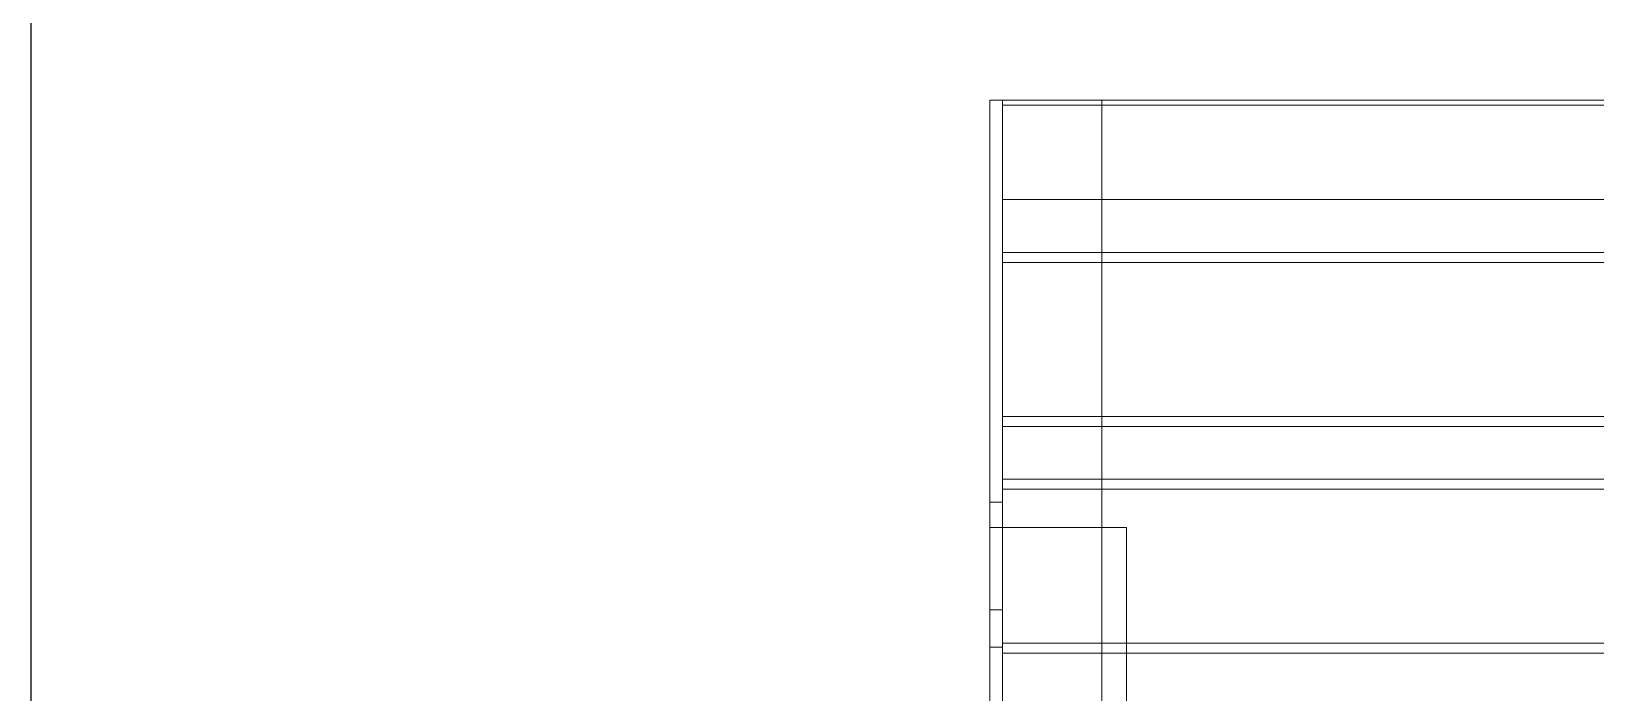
# Model space of a CAD drawing. Header units: millimetres. Extents: x 27531 to 32481, y 14140 to 19587.
# Drawn here: x 27531 to 28149, y 18057 to 18318 of the extents above; entities that cross this region are included whole.
import ezdxf

# ---------------------------------------------------------------- set-up
doc = ezdxf.new("R2010")
doc.units = ezdxf.units.MM
doc.header["$LTSCALE"] = 3
doc.layers.add('Warstwa 1', color=7, linetype='Continuous')

# ---------------------------------------------------------------- blocks, each defined once
blk = doc.blocks.new('vfds')
at = {"layer": 'Warstwa 1', "color": 7, "lineweight": 18}
for points in [[(-15804.96, 35561.61), (-15804.96, 35561.61)], [(-15804.96, 34834.99), (-15804.96, 35561.61)], [(-15800.05, 35561.61), (-15804.96, 35561.61)], [(-15800.05, 34834.99), (-15800.05, 35561.61)], [(-15760.77, 35561.61), (-15800.05, 35561.61)], [(-15800.05, 34834.99), (-15800.05, 35561.61)], [(-15760.77, 35561.61), (-15800.05, 35561.61)], [(-15800.05, 35561.61), (-15800.05, 35561.61)], [(-15800.05, 34834.99), (-15800.05, 35561.61)], [(-15800.05, 35561.61), (-15800.05, 35561.61)], [(-15800.05, 35561.61), (-15800.05, 35561.61)], [(-15800.05, 35522.33), (-15800.05, 35561.61)], [(-15800.05, 35561.61), (-14228.97, 35561.61)], [(-15800.05, 35559.65), (-15800.05, 35522.33)], [(-15800.05, 35559.65), (-14228.97, 35559.65)], [(-15760.77, 34834.99), (-15760.77, 35561.61)], [(-15760.77, 34834.99), (-15760.77, 35561.61)], [(-15760.77, 35561.61), (-15760.77, 35561.61)], [(-15800.05, 35522.33), (-15800.05, 35522.33)], [(-14228.97, 35501.47), (-15800.05, 35501.47)], [(-15800.05, 35432.73), (-15800.05, 35501.47)], [(-15800.05, 35501.47), (-15800.05, 35501.47)], [(-14228.97, 35497.54), (-15800.05, 35497.54)], [(-15800.05, 35497.54), (-15800.05, 35436.66)], [(-14228.97, 35436.66), (-15800.05, 35436.66)], [(-15800.05, 35432.73), (-15800.05, 35432.73)], [(-14228.97, 35432.73), (-15800.05, 35432.73)], [(-15800.05, 35343.13), (-15800.05, 35411.87)], [(-15800.05, 35411.87), (-15800.05, 35411.87)], [(-14228.97, 35411.87), (-15800.05, 35411.87)], [(-15800.05, 35407.94), (-15800.05, 35347.06)], [(-14228.97, 35407.94), (-15800.05, 35407.94)], [(-15804.96, 35392.72), (-15804.96, 35402.76)], [(-15800.05, 35392.72), (-15800.05, 35402.76)], [(-15800.05, 35392.72), (-15804.96, 35392.72)], [(-15804.96, 35002.85), (-15804.96, 35392.72)], [(-15750.95, 35392.72), (-15800.05, 35392.72)], [(-15800.05, 35392.72), (-15800.05, 35392.72)], [(-15750.95, 35392.72), (-15800.05, 35392.72)], [(-15800.05, 34999.95), (-15800.05, 35392.72)], [(-15800.05, 34999.95), (-15800.05, 35392.72)], [(-15800.05, 35002.85), (-15800.05, 35392.72)], [(-15750.95, 34999.95), (-15750.95, 35392.72)], [(-15750.95, 35392.72), (-15750.95, 35392.72)], [(-15750.95, 34999.95), (-15750.95, 35392.72)], [(-15804.96, 35360.21), (-15800.05, 35360.21)], [(-14228.97, 35347.06), (-15800.05, 35347.06)], [(-15804.96, 35345.48), (-15800.05, 35345.48)], [(-15804.96, 35345.48), (-15800.05, 35345.48)], [(-14228.97, 35343.13), (-15800.05, 35343.13)], [(-15800.05, 35343.13), (-15800.05, 35343.13)]]:
    blk.add_lwpolyline(points, dxfattribs=at)
for points, knots in [([(-15804.96, 35561.61), (-15804.96, 35544), (-15804.96, 35526.39), (-15804.96, 35508.78), (-15804.96, 35491.17), (-15804.96, 35473.56), (-15804.96, 35455.95), (-15804.96, 35438.22), (-15804.96, 35420.5), (-15804.96, 35402.76)], [0, 0, 0, 0, 1, 1, 1, 2, 2, 2, 3, 3, 3, 3]), ([(-15800.05, 35561.61), (-15800.05, 35544), (-15800.05, 35526.39), (-15800.05, 35508.78), (-15800.05, 35491.17), (-15800.05, 35473.56), (-15800.05, 35455.95), (-15800.05, 35438.22), (-15800.05, 35420.5), (-15800.05, 35402.76)], [0, 0, 0, 0, 1, 1, 1, 2, 2, 2, 3, 3, 3, 3]), ([(-15800.05, 35561.61), (-15800.05, 35561.6), (-15800.05, 35561.6), (-15800.05, 35561.6), (-15800.05, 35561.59), (-15800.05, 35561.58), (-15800.05, 35561.57), (-15800.05, 35561.56), (-15800.05, 35561.56), (-15800.05, 35561.55), (-15800.05, 35561.53), (-15800.05, 35561.49), (-15800.05, 35561.47), (-15800.05, 35561.41), (-15800.05, 35561.4), (-15800.05, 35561.37), (-15800.05, 35561.3), (-15800.05, 35561.15), (-15800.05, 35561.04), (-15800.05, 35560.81), (-15800.05, 35560.7), (-15800.05, 35560.53), (-15800.05, 35560.29), (-15800.05, 35559.92), (-15800.05, 35559.65)], [0, 0, 0, 0, 1, 1, 1, 2, 2, 2, 3, 3, 3, 4, 4, 4, 5, 5, 5, 6, 6, 6, 7, 7, 7, 8, 8, 8, 8]), ([(-15800.05, 35501.47), (-15800.05, 35501.47), (-15800.05, 35501.38), (-15800.05, 35501.23), (-15800.05, 35501.08), (-15800.05, 35500.85), (-15800.05, 35500.57), (-15800.05, 35500.29), (-15800.05, 35499.96), (-15800.05, 35499.58), (-15800.05, 35499.2), (-15800.05, 35498.81), (-15800.05, 35498.37), (-15800.05, 35498.09), (-15800.05, 35497.83), (-15800.05, 35497.54)], [0, 0, 0, 0, 1, 1, 1, 2, 2, 2, 3, 3, 3, 4, 4, 4, 5, 5, 5, 5]), ([(-15800.05, 35436.66), (-15800.05, 35436.23), (-15800.05, 35435.73), (-15800.05, 35435.32), (-15800.05, 35434.92), (-15800.05, 35434.5), (-15800.05, 35434.16), (-15800.05, 35433.82), (-15800.05, 35433.53), (-15800.05, 35433.3), (-15800.05, 35433.07), (-15800.05, 35432.92), (-15800.05, 35432.82), (-15800.05, 35432.76), (-15800.05, 35432.73), (-15800.05, 35432.73)], [0, 0, 0, 0, 1, 1, 1, 2, 2, 2, 3, 3, 3, 4, 4, 4, 5, 5, 5, 5]), ([(-15800.05, 35411.87), (-15800.05, 35411.87), (-15800.05, 35411.78), (-15800.05, 35411.63), (-15800.05, 35411.48), (-15800.05, 35411.25), (-15800.05, 35410.97), (-15800.05, 35410.69), (-15800.05, 35410.36), (-15800.05, 35409.98), (-15800.05, 35409.6), (-15800.05, 35409.21), (-15800.05, 35408.77), (-15800.05, 35408.49), (-15800.05, 35408.23), (-15800.05, 35407.94)], [0, 0, 0, 0, 1, 1, 1, 2, 2, 2, 3, 3, 3, 4, 4, 4, 5, 5, 5, 5]), ([(-15804.96, 35345.48), (-15804.96, 35346.68), (-15804.96, 35347.96), (-15804.96, 35349.12), (-15804.96, 35350.27), (-15804.96, 35351.47), (-15804.96, 35352.51), (-15804.96, 35353.54), (-15804.96, 35354.58), (-15804.96, 35355.45), (-15804.96, 35356.31), (-15804.96, 35357.12), (-15804.96, 35357.77), (-15804.96, 35358.42), (-15804.96, 35358.96), (-15804.96, 35359.36), (-15804.96, 35359.75), (-15804.96, 35360.01), (-15804.96, 35360.14), (-15804.96, 35360.19), (-15804.96, 35360.21), (-15804.96, 35360.21)], [0, 0, 0, 0, 1, 1, 1, 2, 2, 2, 3, 3, 3, 4, 4, 4, 5, 5, 5, 6, 6, 6, 7, 7, 7, 7]), ([(-15804.96, 35360.21), (-15804.96, 35360.21), (-15804.96, 35360.06), (-15804.96, 35359.75), (-15804.96, 35359.45), (-15804.96, 35359.02), (-15804.96, 35358.43), (-15804.96, 35357.84), (-15804.96, 35357.16), (-15804.96, 35356.33), (-15804.96, 35355.51), (-15804.96, 35354.61), (-15804.96, 35353.61), (-15804.96, 35352.61), (-15804.96, 35351.55), (-15804.96, 35350.43), (-15804.96, 35349.32), (-15804.96, 35348.15), (-15804.96, 35346.98), (-15804.96, 35346.49), (-15804.96, 35345.98), (-15804.96, 35345.48)], [0, 0, 0, 0, 1, 1, 1, 2, 2, 2, 3, 3, 3, 4, 4, 4, 5, 5, 5, 6, 6, 6, 7, 7, 7, 7]), ([(-15800.05, 35345.48), (-15800.05, 35346.68), (-15800.05, 35347.96), (-15800.05, 35349.12), (-15800.05, 35350.27), (-15800.05, 35351.47), (-15800.05, 35352.51), (-15800.05, 35353.54), (-15800.05, 35354.58), (-15800.05, 35355.45), (-15800.05, 35356.31), (-15800.05, 35357.12), (-15800.05, 35357.77), (-15800.05, 35358.42), (-15800.05, 35358.96), (-15800.05, 35359.36), (-15800.05, 35359.75), (-15800.05, 35360.01), (-15800.05, 35360.14), (-15800.05, 35360.19), (-15800.05, 35360.21), (-15800.05, 35360.21)], [0, 0, 0, 0, 1, 1, 1, 2, 2, 2, 3, 3, 3, 4, 4, 4, 5, 5, 5, 6, 6, 6, 7, 7, 7, 7]), ([(-15800.05, 35360.21), (-15800.05, 35360.21), (-15800.05, 35360.06), (-15800.05, 35359.75), (-15800.05, 35359.45), (-15800.05, 35359.02), (-15800.05, 35358.43), (-15800.05, 35357.84), (-15800.05, 35357.16), (-15800.05, 35356.33), (-15800.05, 35355.51), (-15800.05, 35354.61), (-15800.05, 35353.61), (-15800.05, 35352.61), (-15800.05, 35351.55), (-15800.05, 35350.43), (-15800.05, 35349.32), (-15800.05, 35348.15), (-15800.05, 35346.98), (-15800.05, 35346.49), (-15800.05, 35345.98), (-15800.05, 35345.48)], [0, 0, 0, 0, 1, 1, 1, 2, 2, 2, 3, 3, 3, 4, 4, 4, 5, 5, 5, 6, 6, 6, 7, 7, 7, 7]), ([(-15800.05, 35347.06), (-15800.05, 35346.63), (-15800.05, 35346.13), (-15800.05, 35345.72), (-15800.05, 35345.31), (-15800.05, 35344.9), (-15800.05, 35344.56), (-15800.05, 35344.22), (-15800.05, 35343.93), (-15800.05, 35343.7), (-15800.05, 35343.47), (-15800.05, 35343.32), (-15800.05, 35343.22), (-15800.05, 35343.16), (-15800.05, 35343.13), (-15800.05, 35343.13)], [0, 0, 0, 0, 1, 1, 1, 2, 2, 2, 3, 3, 3, 4, 4, 4, 5, 5, 5, 5])]:
    blk.add_open_spline(points, degree=3, knots=knots, dxfattribs=at)
for points in [[(-15804.96, 35561.61), (-15803.32, 35561.61), (-15801.68, 35561.61), (-15800.05, 35561.61)], [(-15800.05, 35561.61), (-15276.36, 35561.61), (-14752.66, 35561.61), (-14228.97, 35561.61)], [(-15800.05, 35522.33), (-15276.36, 35522.33), (-14752.66, 35522.33), (-14228.97, 35522.33)], [(-15800.05, 35522.33), (-15276.36, 35522.33), (-14752.66, 35522.33), (-14228.97, 35522.33)], [(-14228.97, 35501.47), (-14752.66, 35501.47), (-15276.36, 35501.47), (-15800.05, 35501.47)], [(-14228.97, 35432.73), (-14752.66, 35432.73), (-15276.36, 35432.73), (-15800.05, 35432.73)], [(-14228.97, 35411.87), (-14752.66, 35411.87), (-15276.36, 35411.87), (-15800.05, 35411.87)], [(-15804.96, 35402.76), (-15803.32, 35402.76), (-15801.68, 35402.76), (-15800.05, 35402.76)], [(-15804.96, 35345.48), (-15804.96, 35306.21), (-15804.96, 35266.93), (-15804.96, 35227.65)], [(-15804.96, 35345.48), (-15804.96, 35306.21), (-15804.96, 35266.93), (-15804.96, 35227.65)], [(-15800.05, 35345.48), (-15800.05, 35306.21), (-15800.05, 35266.93), (-15800.05, 35227.65)], [(-15800.05, 35345.48), (-15800.05, 35306.21), (-15800.05, 35266.93), (-15800.05, 35227.65)], [(-14228.97, 35343.13), (-14752.66, 35343.13), (-15276.36, 35343.13), (-15800.05, 35343.13)]]:
    blk.add_open_spline(points, degree=3, dxfattribs=at)

msp = doc.modelspace()

# ---------------------------------------------------------------- linework, layer by layer
msp.add_lwpolyline([(27530.65, 19587.11), (32481.04, 19587.11), (32481.04, 14139.58), (27530.65, 14139.58)], close=True)

# ---------------------------------------------------------------- block references
msp.add_blockref('vfds', (43714.81, -17270.73))

doc.saveas('drawing.dxf')
